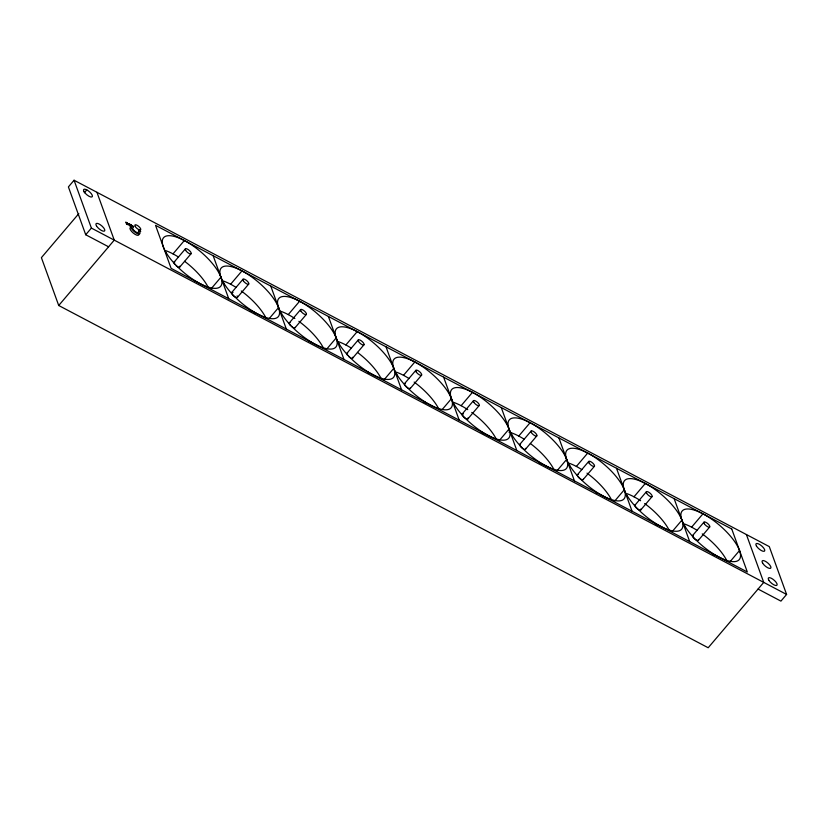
<?xml version="1.0" encoding="UTF-8"?>
<svg xmlns="http://www.w3.org/2000/svg" width="828" height="828" viewBox="0 0 828 828"><rect width="100%" height="100%" fill="white"/><g stroke="black" fill="none" stroke-linecap="round" stroke-linejoin="round"><path stroke-width="1.24" d="M133.029 226.272L133.494 226.417M758.065 589.06L780.928 601.118L786.6 594.442L769.284 546.604L74.075 180.245L68.403 186.911L85.719 234.748L108.592 246.806M84.384 192.727L86.805 189.871M78.805 213.634L41.4 257.653L58.716 305.501L708.188 647.755L763.726 582.394L746.411 534.557M85.719 234.748L91.39 228.083L74.075 180.245M58.716 305.501L114.254 240.13L96.938 192.293M173.011 253.875L184.344 240.534M174.015 262.228L185.358 248.897M179.79 267.009L191.123 253.668M211.223 288.651L220.941 277.214M230.629 284.232L241.973 270.901M231.643 292.594L242.977 279.253M237.408 297.376L248.742 284.035M269.659 318.066L278.56 307.581M288.258 314.599L299.591 301.257M289.262 322.961L300.595 309.62M295.027 327.743L306.37 314.402M326.47 349.385L336.189 337.948M345.876 344.965L357.21 331.624M346.88 353.328L358.224 339.987M352.656 358.11L363.989 344.769M384.089 379.741L393.807 368.315M403.505 375.332L414.838 361.991M404.509 383.695L415.842 370.354M410.274 388.477L421.607 375.136M442.525 409.156L451.426 398.682M461.124 405.699L472.457 392.358M462.127 414.062L473.461 400.721M467.903 418.844L479.236 405.503M499.336 440.475L509.054 429.039M518.742 436.066L530.075 422.725M519.756 444.429L531.09 431.088M525.521 449.2L536.855 435.87M556.954 470.842L566.673 459.405M576.371 466.433L587.704 453.092M577.375 474.796L588.708 461.455M583.14 479.567L594.473 466.236M614.583 501.209L624.291 489.772M633.989 496.8L645.322 483.459M634.993 505.152L646.326 491.822M640.769 509.934L652.102 496.593M672.201 531.576L681.92 520.139M691.608 527.157L702.941 513.826M692.622 535.519L703.955 522.178M698.387 540.301L709.72 526.96M729.82 561.943L739.539 550.506M139 230.598L138.442 230.391M91.39 228.083L786.6 594.442M126.901 223.684L128.143 223.912L125.825 222.08L126.57 224.14L127.533 224.647L126.56 222.587L127.76 223.726L126.86 223.56M139.497 230.256L140.698 231.581L139.363 230.36M132.542 226.51L131.145 224.885L131.724 225.609M674.137 498.642L689.703 541.647M616.508 468.275L632.074 511.28M558.89 437.909L574.456 480.913M501.271 407.542L516.838 450.546M443.642 377.175L459.209 420.179M386.024 346.808L401.59 389.812M328.405 316.441L343.972 359.445M270.777 286.084L286.343 329.078M213.158 255.717L228.725 298.711M138.731 233.672A5.62 2.008 40.4 0 1 133.256 233.051A5.62 2.008 40.4 0 1 131.238 227.462M138.7 230.422A5.62 2.008 40.4 0 1 138.431 233.951A5.62 2.008 40.4 0 1 131.88 229.025A5.62 2.008 40.4 0 1 133.298 226.354M138.421 231.581A3.747 1.335 40.4 0 1 134.778 231.167A3.747 1.335 40.4 0 1 133.432 227.441M626.796 493.602A37.477 13.372 40.4 0 1 640.603 500.723M644.629 503.517A37.477 13.372 40.4 0 1 669.324 530.541M684.414 523.969A37.477 13.372 40.4 0 1 697.114 530.365M702.258 533.884A37.477 13.372 40.4 0 1 726.943 560.908M698.387 539.432A3.747 1.335 40.4 0 1 694.733 539.018A3.747 1.335 40.4 0 1 693.388 535.292M712.297 553.787A3.747 1.335 40.4 0 1 714.564 555.153M569.178 463.235A37.477 13.372 40.4 0 1 581.867 469.631M587.011 473.15A37.477 13.372 40.4 0 1 611.695 500.174M640.758 509.065A3.747 1.335 40.4 0 1 637.498 508.951A3.747 1.335 40.4 0 1 635.293 504.956M654.679 523.42A3.747 1.335 40.4 0 1 655.403 523.741M656.169 524.207A3.747 1.335 40.4 0 1 657.66 525.438M508.941 432.05A37.477 13.372 40.4 0 1 524.248 439.264M530.365 443.508A37.477 13.372 40.4 0 1 554.077 469.807M583.243 479.205A3.747 1.335 40.4 0 1 581.039 479.329A3.747 1.335 40.4 0 1 577.675 476.266M577.375 475.665A3.747 1.335 40.4 0 1 578.141 474.558M596.439 492.898A3.747 1.335 40.4 0 1 597.06 493.053M396.312 372.134A37.477 13.372 40.4 0 1 409.001 378.531M414.145 382.06A37.477 13.372 40.4 0 1 438.83 409.084M453.93 402.501A37.477 13.372 40.4 0 1 467.737 409.622M471.763 412.416A37.477 13.372 40.4 0 1 496.458 439.451M467.892 417.964A3.747 1.335 40.4 0 1 466.837 419.02A3.747 1.335 40.4 0 1 463.525 416.898M462.904 416.205A3.747 1.335 40.4 0 1 463.514 413.979M481.192 432.175A3.747 1.335 40.4 0 1 482.538 432.64M483.304 433.106A3.747 1.335 40.4 0 1 484.08 433.686M525.521 448.331A3.747 1.335 40.4 0 1 524.134 449.283A3.747 1.335 40.4 0 1 520.533 446.571M520.056 445.909A3.747 1.335 40.4 0 1 520.522 444.191M539.432 462.686A3.747 1.335 40.4 0 1 541.698 464.053M338.683 341.767A37.477 13.372 40.4 0 1 351.382 348.174M357.499 352.417A37.477 13.372 40.4 0 1 381.211 378.717M410.274 387.597A3.747 1.335 40.4 0 1 408.887 388.549A3.747 1.335 40.4 0 1 405.285 385.848M404.809 385.175A3.747 1.335 40.4 0 1 405.275 383.467M423.574 401.808A3.747 1.335 40.4 0 1 424.195 401.953M424.909 402.273A3.747 1.335 40.4 0 1 426.451 403.319M281.065 311.4A37.477 13.372 40.4 0 1 294.871 318.521M298.898 321.326A37.477 13.372 40.4 0 1 323.593 348.35M352.656 357.241A3.747 1.335 40.4 0 1 349.002 356.816M347.667 355.481A3.747 1.335 40.4 0 1 347.656 353.101M367.29 371.907A3.747 1.335 40.4 0 1 368.833 372.952M223.446 281.044A37.477 13.372 40.4 0 1 236.135 287.44M241.279 290.959A37.477 13.372 40.4 0 1 265.964 317.983M295.13 327.37A3.747 1.335 40.4 0 1 292.149 327.039M290.659 325.797A3.747 1.335 40.4 0 1 290.028 322.734M308.947 341.229A3.747 1.335 40.4 0 1 309.662 341.54M310.438 342.005A3.747 1.335 40.4 0 1 311.214 342.595M165.817 250.677A37.477 13.372 40.4 0 1 178.506 257.073M184.634 261.317A37.477 13.372 40.4 0 1 208.345 287.616M237.108 295.896A3.747 1.335 40.4 0 1 236.342 297.552A3.747 1.335 40.4 0 1 232.42 294.747M231.943 294.075A3.747 1.335 40.4 0 1 233.03 292.512M250.232 310.738A3.747 1.335 40.4 0 1 251.329 310.862M252.043 311.183A3.747 1.335 40.4 0 1 252.819 311.649M253.585 312.228A3.747 1.335 40.4 0 1 254.931 313.564M179.779 266.14A3.747 1.335 40.4 0 1 176.136 265.726M174.801 264.38A3.747 1.335 40.4 0 1 174.791 262M194.425 280.816A3.747 1.335 40.4 0 1 195.191 281.282M128.868 224.119C130.255 228.197 132.087 224.316 128.868 224.119M128.516 223.922L128.889 224.947A1.615 0.58 40.4 0 0 129.313 225.433L131.145 226.386A1.728 0.621 40.4 0 0 131.341 226.23L131.321 225.806A2.029 0.724 40.4 0 0 130.979 225.216A1.708 0.611 40.4 0 0 130.7 224.885A1.842 0.662 40.4 0 0 130.162 224.398L128.723 223.767A1.759 0.631 40.4 0 0 128.516 223.922M731.755 529.009L155.54 225.351L171.106 268.355L747.322 572.003L731.755 529.009M96.483 225.92A5.62 2.008 40.4 0 0 104.235 231.178A5.62 2.008 40.4 0 0 100.343 224.761A5.62 2.008 40.4 0 0 96.483 225.92M84.104 191.734A5.62 2.008 40.4 0 0 91.856 196.992A5.62 2.008 40.4 0 0 87.965 190.575A5.62 2.008 40.4 0 0 84.104 191.734M768.819 580.231A5.62 2.008 40.4 0 0 776.571 585.489A5.62 2.008 40.4 0 0 772.69 579.072A5.62 2.008 40.4 0 0 768.819 580.231M756.45 546.045A5.62 2.008 40.4 0 0 764.203 551.293A5.62 2.008 40.4 0 0 760.311 544.876A5.62 2.008 40.4 0 0 756.45 546.045M762.629 563.133A5.62 2.008 40.4 0 0 770.392 568.391A5.62 2.008 40.4 0 0 766.5 561.974A5.62 2.008 40.4 0 0 762.629 563.133M135.233 226.489A3.747 1.335 40.4 0 0 140.398 229.987A3.747 1.335 40.4 0 0 137.8 225.713A3.747 1.335 40.4 0 0 135.233 226.489M684.911 526.225A37.477 13.372 40.4 0 0 736.61 561.26A37.477 13.372 40.4 0 0 710.662 518.483A37.477 13.372 40.4 0 0 684.911 526.225M627.293 495.858A37.477 13.372 40.4 0 0 678.981 530.893A37.477 13.372 40.4 0 0 653.044 488.116A37.477 13.372 40.4 0 0 627.293 495.858M704.255 523.658A3.747 1.335 40.4 0 0 709.42 527.167A3.747 1.335 40.4 0 0 706.833 522.892A3.747 1.335 40.4 0 0 704.255 523.658M569.674 465.491A37.477 13.372 40.4 0 0 621.362 500.536A37.477 13.372 40.4 0 0 595.425 457.749A37.477 13.372 40.4 0 0 569.674 465.491M646.637 493.302A3.747 1.335 40.4 0 0 651.802 496.8A3.747 1.335 40.4 0 0 649.204 492.525A3.747 1.335 40.4 0 0 646.637 493.302M512.046 435.124A37.477 13.372 40.4 0 0 563.733 470.169A37.477 13.372 40.4 0 0 537.796 427.383A37.477 13.372 40.4 0 0 512.046 435.124M589.008 462.935A3.747 1.335 40.4 0 0 594.183 466.433A3.747 1.335 40.4 0 0 591.585 462.159A3.747 1.335 40.4 0 0 589.008 462.935M454.427 404.757A37.477 13.372 40.4 0 0 506.115 439.803A37.477 13.372 40.4 0 0 480.178 397.026A37.477 13.372 40.4 0 0 454.427 404.757M396.798 374.391A37.477 13.372 40.4 0 0 448.497 409.436A37.477 13.372 40.4 0 0 422.559 366.659A37.477 13.372 40.4 0 0 396.798 374.391M473.771 402.201A3.747 1.335 40.4 0 0 478.936 405.699A3.747 1.335 40.4 0 0 476.338 401.425A3.747 1.335 40.4 0 0 473.771 402.201M531.39 432.568A3.747 1.335 40.4 0 0 536.554 436.066A3.747 1.335 40.4 0 0 533.967 431.792A3.747 1.335 40.4 0 0 531.39 432.568M339.18 344.024A37.477 13.372 40.4 0 0 390.868 379.069A37.477 13.372 40.4 0 0 364.931 336.292A37.477 13.372 40.4 0 0 339.18 344.024M416.142 371.834A3.747 1.335 40.4 0 0 421.317 375.343A3.747 1.335 40.4 0 0 418.72 371.058A3.747 1.335 40.4 0 0 416.142 371.834M281.561 313.667A37.477 13.372 40.4 0 0 333.249 348.702A37.477 13.372 40.4 0 0 307.312 305.925A37.477 13.372 40.4 0 0 281.561 313.667M358.524 341.467A3.747 1.335 40.4 0 0 363.689 344.976A3.747 1.335 40.4 0 0 361.101 340.691A3.747 1.335 40.4 0 0 358.524 341.467M223.933 283.3A37.477 13.372 40.4 0 0 275.631 318.335A37.477 13.372 40.4 0 0 249.694 275.558A37.477 13.372 40.4 0 0 223.933 283.3M300.906 311.1A3.747 1.335 40.4 0 0 306.07 314.609A3.747 1.335 40.4 0 0 303.472 310.324A3.747 1.335 40.4 0 0 300.906 311.1M166.314 252.933A37.477 13.372 40.4 0 0 218.002 287.968A37.477 13.372 40.4 0 0 192.065 245.191A37.477 13.372 40.4 0 0 166.314 252.933M243.277 280.733A3.747 1.335 40.4 0 0 248.452 284.242A3.747 1.335 40.4 0 0 245.854 279.967A3.747 1.335 40.4 0 0 243.277 280.733M185.658 250.366A3.747 1.335 40.4 0 0 190.823 253.875A3.747 1.335 40.4 0 0 188.235 249.601A3.747 1.335 40.4 0 0 185.658 250.366"/></g></svg>
